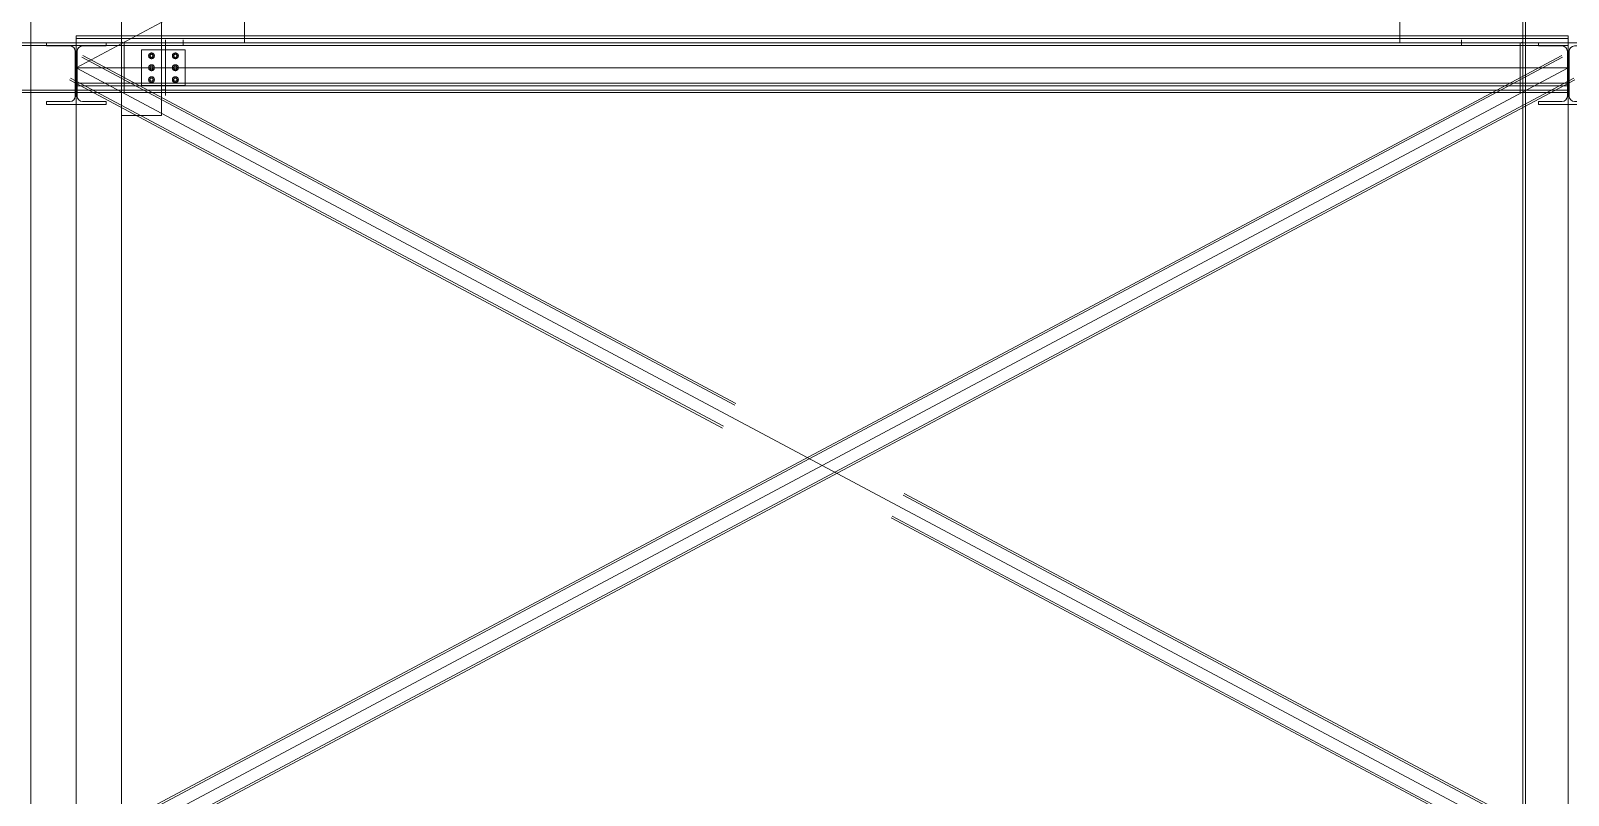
# Model space of a CAD drawing. Header units: millimetres. Extents: x -6949 to 83354, y -55091 to 16861.
# Drawn here: x 14772 to 22500, y 4216 to 8061 of the extents above; entities that cross this region are included whole.
import ezdxf

# ---------------------------------------------------------------- set-up
doc = ezdxf.new("R2010")
doc.units = ezdxf.units.MM
doc.layers.add('A-DETL', color=7, linetype='Continuous', lineweight=18, true_color=0x00a600)
for name, color, linetype, lineweight in [('S-BEAM', 7, 'Continuous', 18), ('S-COLS', 7, 'Continuous', 18), ('S-FSTN', 7, 'Continuous', 18)]:
    doc.layers.add(name, color=color, linetype=linetype, lineweight=lineweight)

# ---------------------------------------------------------------- blocks, each defined once
blk = doc.blocks.new('h-wide flange beams - HE260A-400164-Est')
at = {"layer": 'S-BEAM'}
for p, q in [((0.00012, 3987.500128), (0.00012, 4000.000128)), ((0.00012, 4000.000128), (0.00012, 4000.000128)), ((0.00012, 4000.000128), (0.00012, 3987.500128)), ((0.00012, 4000.000128), (7500.00012, 4000.000128)), ((0.00012, 4000.000128), (7500.00012, 4000.000128)), ((7500.00012, 3987.500128), (0.00012, 3987.500128)), ((0.00012, 3963.500128), (0.00012, 3987.500128)), ((0.00012, 3987.500128), (0.00012, 3987.500128)), ((0.00012, 3987.500128), (0.00012, 3987.500128)), ((0.00012, 3987.500128), (0.00012, 3963.500128)), ((0.00012, 3987.500128), (7500.00012, 3987.500128)), ((0.00012, 3987.500128), (7500.00012, 3987.500128)), ((0.00012, 3786.500128), (0.00012, 3963.500128)), ((0.00012, 3963.500128), (0.00012, 3786.500128)), ((7500.00012, 3987.500128), (7500.00012, 4000.000128)), ((7500.00012, 4000.000128), (7500.00012, 4000.000128)), ((7500.00012, 4000.000128), (7500.00012, 3987.500128)), ((7500.00012, 3963.500128), (7500.00012, 3987.500128)), ((7500.00012, 3987.500128), (7500.00012, 3987.500128)), ((7500.00012, 3987.500128), (7500.00012, 3987.500128)), ((7500.00012, 3987.500128), (7500.00012, 3963.500128)), ((7500.00012, 3786.500128), (7500.00012, 3963.500128)), ((7500.00012, 3963.500128), (7500.00012, 3786.500128)), ((0.00012, 3762.500128), (0.00012, 3786.500128)), ((0.00012, 3786.500128), (0.00012, 3762.500128)), ((0.00012, 3762.500128), (7500.00012, 3762.500128)), ((0.00012, 3762.500128), (0.00012, 3750.000128)), ((0.00012, 3750.000128), (0.00012, 3762.500128)), ((0.00012, 3762.500128), (0.00012, 3762.500128)), ((0.00012, 3762.500128), (0.00012, 3762.500128)), ((7500.00012, 3762.500128), (0.00012, 3762.500128)), ((0.00012, 3762.500128), (7500.00012, 3762.500128)), ((0.00012, 3750.000128), (0.00012, 3750.000128)), ((0.00012, 3750.000128), (7500.00012, 3750.000128)), ((0.00012, 3750.000128), (7500.00012, 3750.000128)), ((7500.00012, 3762.500128), (7500.00012, 3786.500128)), ((7500.00012, 3786.500128), (7500.00012, 3762.500128)), ((7500.00012, 3762.500128), (7500.00012, 3762.500128)), ((7500.00012, 3762.500128), (7500.00012, 3762.500128)), ((7500.00012, 3762.500128), (7500.00012, 3750.000128)), ((7500.00012, 3750.000128), (7500.00012, 3762.500128)), ((7500.00012, 3750.000128), (7500.00012, 3750.000128))]:
    blk.add_line(p, q, dxfattribs=at)
blk = doc.blocks.new('h-wide flange beams - HE320A-420337-Est')
at = {"layer": 'S-BEAM'}
for p, q in [((7350.00024, 3984.5), (7350.00024, 4000)), ((7350.00024, 4000), (7650.00024, 4000)), ((7650.00024, 4000), (7350.00024, 4000)), ((7350.00024, 4000), (7350.00024, 3984.5)), ((7350.00024, 4000), (7350.00024, 4000)), ((7468.50024, 3984.5), (7350.00024, 3984.5)), ((7350.00024, 3984.5), (7468.50024, 3984.5)), ((7350.00024, 3984.5), (7350.00024, 3984.5)), ((7495.50024, 3732.5), (7495.50024, 3957.5)), ((7495.50024, 3957.5), (7495.50024, 3732.5)), ((7504.50024, 3957.5), (7504.50024, 3732.5)), ((7504.50024, 3732.5), (7504.50024, 3957.5)), ((7650.00024, 3984.5), (7531.50024, 3984.5)), ((7531.50024, 3984.5), (7650.00024, 3984.5)), ((7650.00024, 4000), (7650.00024, 3984.5)), ((7650.00024, 3984.5), (7650.00024, 4000)), ((7650.00024, 4000), (7650.00024, 4000)), ((7650.00024, 3984.5), (7650.00024, 3984.5)), ((7350.00024, 3705.5), (7468.50024, 3705.5)), ((7350.00024, 3690), (7350.00024, 3705.5)), ((7350.00024, 3705.5), (7350.00024, 3690)), ((7468.50024, 3705.5), (7350.00024, 3705.5)), ((7350.00024, 3705.5), (7350.00024, 3705.5)), ((7650.00024, 3690), (7350.00024, 3690)), ((7350.00024, 3690), (7650.00024, 3690)), ((7350.00024, 3690), (7350.00024, 3690)), ((7531.50024, 3705.5), (7650.00024, 3705.5)), ((7650.00024, 3705.5), (7531.50024, 3705.5)), ((7650.00024, 3705.5), (7650.00024, 3690)), ((7650.00024, 3690), (7650.00024, 3705.5)), ((7650.00024, 3705.5), (7650.00024, 3705.5)), ((7650.00024, 3690), (7650.00024, 3690))]:
    blk.add_line(p, q, dxfattribs=at)
for centre, start, end in [((7468.50024, 3957.5), 0, 90), ((7468.50024, 3957.5), 0, 90), ((7531.50024, 3957.5), 90, 180), ((7531.50024, 3957.5), 90, 180), ((7468.50024, 3732.5), 270, 360), ((7468.50024, 3732.5), 270, 0), ((7531.50024, 3732.5), 180, 270), ((7531.50024, 3732.5), 180, 270)]:
    blk.add_arc(centre, 27, start, end, dxfattribs=at)
blk = doc.blocks.new('h-wide flange beams - HE320A-552741-Est')
at = {"layer": 'S-BEAM'}
for p, q in [((37350.0012, 7984.500256), (37350.0012, 8000.000256)), ((37350.0012, 8000.000256), (37650.0012, 8000.000256)), ((37650.0012, 8000.000256), (37350.0012, 8000.000256)), ((37350.0012, 8000.000256), (37350.0012, 7984.500256)), ((37350.0012, 8000.000256), (37350.0012, 8000.000256)), ((37468.5012, 7984.500256), (37350.0012, 7984.500256)), ((37350.0012, 7984.500256), (37468.5012, 7984.500256)), ((37350.0012, 7984.500256), (37350.0012, 7984.500256)), ((37650.0012, 7984.500256), (37531.5012, 7984.500256)), ((37531.5012, 7984.500256), (37650.0012, 7984.500256)), ((37650.0012, 8000.000256), (37650.0012, 7984.500256)), ((37650.0012, 7984.500256), (37650.0012, 8000.000256)), ((37650.0012, 8000.000256), (37650.0012, 8000.000256)), ((37650.0012, 7984.500256), (37650.0012, 7984.500256)), ((37495.5012, 7732.500256), (37495.5012, 7957.500256)), ((37495.5012, 7957.500256), (37495.5012, 7732.500256)), ((37504.5012, 7957.500256), (37504.5012, 7732.500256)), ((37504.5012, 7732.500256), (37504.5012, 7957.500256)), ((37350.0012, 7705.500256), (37468.5012, 7705.500256)), ((37350.0012, 7690.000256), (37350.0012, 7705.500256)), ((37350.0012, 7705.500256), (37350.0012, 7690.000256)), ((37468.5012, 7705.500256), (37350.0012, 7705.500256)), ((37350.0012, 7705.500256), (37350.0012, 7705.500256)), ((37650.0012, 7690.000256), (37350.0012, 7690.000256)), ((37350.0012, 7690.000256), (37650.0012, 7690.000256)), ((37350.0012, 7690.000256), (37350.0012, 7690.000256)), ((37531.5012, 7705.500256), (37650.0012, 7705.500256)), ((37650.0012, 7705.500256), (37531.5012, 7705.500256)), ((37650.0012, 7705.500256), (37650.0012, 7690.000256)), ((37650.0012, 7690.000256), (37650.0012, 7705.500256)), ((37650.0012, 7705.500256), (37650.0012, 7705.500256)), ((37650.0012, 7690.000256), (37650.0012, 7690.000256))]:
    blk.add_line(p, q, dxfattribs=at)
for centre, start, end in [((37468.5012, 7957.500256), 0, 90), ((37468.5012, 7957.500256), 0, 90), ((37531.5012, 7957.500256), 90, 180), ((37531.5012, 7957.500256), 90, 180), ((37468.5012, 7732.500256), 270, 0), ((37468.5012, 7732.500256), 270, 0), ((37531.5012, 7732.500256), 180, 270), ((37531.5012, 7732.500256), 180, 270)]:
    blk.add_arc(centre, 27, start, end, dxfattribs=at)
blk = doc.blocks.new('h-wide flange beams - HE260A-419951-Est')
at = {"layer": 'S-BEAM'}
for p, q in [((30241.50108, 3987.5), (30241.50108, 4000)), ((30241.50108, 4000), (30241.50108, 4000)), ((30241.50108, 4000), (30241.50108, 3987.5)), ((37258.50108, 4000), (30241.50108, 4000)), ((37258.50108, 4000), (30241.50108, 4000)), ((37258.50108, 3987.5), (30241.50108, 3987.5)), ((30241.50108, 3963.5), (30241.50108, 3987.5)), ((30241.50108, 3987.5), (30241.50108, 3987.5)), ((30241.50108, 3987.5), (30241.50108, 3987.5)), ((30241.50108, 3987.5), (30241.50108, 3963.5)), ((37258.50108, 3987.5), (30241.50108, 3987.5)), ((37258.50108, 3987.5), (30241.50108, 3987.5)), ((30241.50108, 3786.5), (30241.50108, 3963.5)), ((30241.50108, 3963.5), (30241.50108, 3786.5)), ((37258.50108, 3987.5), (37258.50108, 4000)), ((37258.50108, 4000), (37258.50108, 4000)), ((37258.50108, 4000), (37258.50108, 3987.5)), ((37258.50108, 3963.5), (37258.50108, 3987.5)), ((37258.50108, 3987.5), (37258.50108, 3987.5)), ((37258.50108, 3987.5), (37258.50108, 3987.5)), ((37258.50108, 3987.5), (37258.50108, 3963.5)), ((37258.50108, 3786.5), (37258.50108, 3963.5)), ((37258.50108, 3963.5), (37258.50108, 3786.5)), ((30241.50108, 3762.5), (30241.50108, 3786.5)), ((30241.50108, 3786.5), (30241.50108, 3762.5)), ((30241.50108, 3762.5), (37258.50108, 3762.5)), ((30241.50108, 3762.5), (30241.50108, 3762.5)), ((30241.50108, 3762.5), (30241.50108, 3762.5)), ((30241.50108, 3762.5), (30241.50108, 3750)), ((30241.50108, 3750), (30241.50108, 3762.5)), ((30241.50108, 3762.5), (37258.50108, 3762.5)), ((37258.50108, 3762.5), (30241.50108, 3762.5)), ((30241.50108, 3750), (30241.50108, 3750)), ((37258.50108, 3750), (30241.50108, 3750)), ((37258.50108, 3750), (30241.50108, 3750)), ((37258.50108, 3762.5), (37258.50108, 3786.5)), ((37258.50108, 3786.5), (37258.50108, 3762.5)), ((37258.50108, 3762.5), (37258.50108, 3750)), ((37258.50108, 3750), (37258.50108, 3762.5)), ((37258.50108, 3762.5), (37258.50108, 3762.5)), ((37258.50108, 3762.5), (37258.50108, 3762.5)), ((37258.50108, 3750), (37258.50108, 3750))]:
    blk.add_line(p, q, dxfattribs=at)

msp = doc.modelspace()

# ---------------------------------------------------------------- linework, layer by layer
at = {"layer": 'A-DETL'}
for p, q in [((15000, 7875), (18750, 9890)), ((15000, 3875), (22500, 7875)), ((15000, 7875), (22500, 7875)), ((15000, 7875), (22500, 3875)), ((22499.5, 7875), (15000.5, 7875)), ((15000.5, 7875), (15000.5, 3875)), ((22499.5, 7875), (22499.5, 3875))]:
    msp.add_line(p, q, dxfattribs=at)
at = {"layer": 'S-BEAM'}
for p, q in [((15000, 7987.5), (15000, 8000)), ((15000, 8000), (22500, 8000)), ((22500, 7987.5), (15000, 7987.5)), ((15000, 7963.5), (15000, 7987.5)), ((15000, 7987.5), (15000, 7963.5)), ((15000, 7987.5), (22500, 7987.5)), ((15000, 7987.5), (22500, 7987.5)), ((15000, 7786.5), (15000, 7963.5)), ((15448.5, 7987.5), (15448.5, 8000)), ((15448.5, 8000), (22500, 8000)), ((22500, 7987.5), (15448.5, 7987.5)), ((15448.5, 7963.5), (15448.5, 7987.5)), ((15448.5, 7987.5), (15448.5, 7963.5)), ((15448.5, 7987.5), (22500, 7987.5)), ((15448.5, 7987.5), (22500, 7987.5)), ((15448.5, 7786.5), (15448.5, 7963.5)), ((22500, 8000), (22500, 7987.5)), ((22500, 8000), (22500, 7987.5)), ((22500, 7963.5), (22500, 7987.5)), ((22500, 7987.5), (22500, 7963.5)), ((22500, 7963.5), (22500, 7987.5)), ((22500, 7987.5), (22500, 7963.5)), ((22500, 7963.5), (22500, 7786.5)), ((22500, 7963.5), (22500, 7786.5)), ((22467.1, 7936.6), (14967.1, 3936.6)), ((22471.8, 7927.8), (14971.8, 3927.8)), ((18310.5, 6177.2), (15028.2, 7927.8)), ((18315.2, 6186), (15032.9, 7936.6)), ((14967.1, 7813.4), (18249.5, 6062.8)), ((14971.8, 7822.2), (18254.2, 6071.6)), ((15028.2, 3822.2), (22528.2, 7822.2)), ((15032.9, 3813.4), (22532.9, 7813.4)), ((15000, 7762.5), (15000, 7786.5)), ((15000, 7786.5), (15000, 7762.5)), ((15000, 7762.5), (22500, 7762.5)), ((15000, 7750), (15000, 7762.5)), ((15000, 7762.5), (22500, 7762.5)), ((15000, 7762.5), (22500, 7762.5)), ((15000, 7750), (22500, 7750)), ((15448.5, 7762.5), (15448.5, 7786.5)), ((15448.5, 7786.5), (15448.5, 7762.5)), ((15448.5, 7762.5), (22500, 7762.5)), ((15448.5, 7750), (15448.5, 7762.5)), ((15448.5, 7762.5), (22500, 7762.5)), ((15448.5, 7762.5), (22500, 7762.5)), ((15448.5, 7750), (22500, 7750)), ((22500, 7762.5), (22500, 7786.5)), ((22500, 7786.5), (22500, 7762.5)), ((22500, 7762.5), (22500, 7786.5)), ((22500, 7786.5), (22500, 7762.5)), ((22500, 7762.5), (22500, 7750)), ((22500, 7762.5), (22500, 7750)), ((22528.2, 3927.8), (19157.6, 5725.5)), ((22532.9, 3936.6), (19162.3, 5734.3)), ((19096.5, 5611), (22467.1, 3813.4)), ((19101.2, 5619.8), (22471.8, 3822.2))]:
    msp.add_line(p, q, dxfattribs=at)
for centre, start, end in [((15498.5, 7935), 0, 180), ((15498.5, 7935), 180, 0), ((15498.5, 7875), 0, 180), ((15498.5, 7875), 180, 0), ((15498.5, 7815), 0, 180), ((15498.5, 7815), 180, 0)]:
    msp.add_arc(centre, 9, start, end, dxfattribs=at)
at = {"layer": 'S-COLS'}
for p, q in [((14771.5, 12000), (14771.5, 20)), ((15228.5, 20), (15228.5, 12000)), ((22271.5, 12000), (22271.5, 20)), ((22284.5, 12000), (22284.5, 20))]:
    msp.add_line(p, q, dxfattribs=at)
at = {"layer": 'S-FSTN'}
for p, q in [((15228.5, 8424.2), (15228.5, 8006)), ((22271.5, 8006), (22271.5, 8424.2)), ((15228.5, 8115), (15228.5, 7635)), ((15428.5, 7635), (15428.5, 8115)), ((15846.3, 8000), (15846.3, 8158.5)), ((21653.7, 8158.5), (21653.7, 8000)), ((15228.5, 8006), (15234.5, 8000)), ((15234.5, 8000), (15846.3, 8000)), ((15328.5, 7965), (15328.5, 7785)), ((15548.5, 7965), (15328.5, 7965)), ((15328.5, 7965), (15328.5, 7785)), ((15548.5, 7965), (15328.5, 7965)), ((15443.5, 7987), (15413.5, 7987)), ((15443.5, 7987), (15413.5, 7987)), ((15428.5, 8002), (15428.5, 7972)), ((15428.5, 8002), (15428.5, 7972)), ((15428.5, 7987.5), (15448.5, 7987.5)), ((15428.5, 7987.5), (15428.5, 7986.5)), ((15428.5, 7987.5), (15448.5, 7987.5)), ((15428.5, 7986.5), (15428.5, 7987.5)), ((15448.5, 7986.5), (15428.5, 7986.5)), ((15448.5, 7986.5), (15428.5, 7986.5)), ((15463.5, 8000), (15433.5, 8000)), ((15463.5, 8000), (15433.5, 8000)), ((15463.5, 7987.5), (15433.5, 7987.5)), ((15463.5, 7987.5), (15433.5, 7987.5)), ((15448.5, 8015), (15448.5, 7985)), ((15448.5, 8015), (15448.5, 7985)), ((15448.5, 8002.5), (15448.5, 7972.5)), ((15448.5, 8002.5), (15448.5, 7972.5)), ((15448.5, 7987.5), (15448.5, 7986.5)), ((15448.5, 7986.5), (15448.5, 7987.5)), ((15552.4, 8000), (15522.4, 8000)), ((15537.4, 8015), (15537.4, 7985)), ((15548.5, 7785), (15548.5, 7965)), ((15548.5, 7785), (15548.5, 7965)), ((21653.7, 8000), (22265.5, 8000)), ((21977.6, 8000), (21947.6, 8000)), ((21962.6, 8015), (21962.6, 7985)), ((22265.5, 8000), (22271.5, 8006)), ((15228.5, 7890), (15228.5, 7860)), ((15378.5, 7950), (15365.5, 7942.5)), ((15365.5, 7942.5), (15365.5, 7927.5)), ((15365.5, 7927.5), (15378.5, 7920)), ((15378.5, 7890), (15365.5, 7882.5)), ((15378.5, 7949.8), (15365.7, 7942.4)), ((15365.7, 7942.4), (15365.7, 7927.6)), ((15365.7, 7927.6), (15378.5, 7920.2)), ((15378.5, 7889.8), (15365.7, 7882.4)), ((15391.5, 7942.5), (15378.5, 7950)), ((15391.3, 7942.4), (15378.5, 7949.8)), ((15378.5, 7920.2), (15391.3, 7927.6)), ((15378.5, 7920), (15391.5, 7927.5)), ((15391.5, 7882.5), (15378.5, 7890)), ((15391.3, 7882.4), (15378.5, 7889.8)), ((15391.3, 7927.6), (15391.3, 7942.4)), ((15391.5, 7927.5), (15391.5, 7942.5)), ((15498.5, 7950), (15485.5, 7942.5)), ((15485.5, 7942.5), (15485.5, 7927.5)), ((15485.5, 7927.5), (15498.5, 7920)), ((15498.5, 7890), (15485.5, 7882.5)), ((15498.5, 7949.8), (15485.7, 7942.4)), ((15485.7, 7942.4), (15485.7, 7927.6)), ((15485.7, 7927.6), (15498.5, 7920.2)), ((15498.5, 7889.8), (15485.7, 7882.4)), ((15511.5, 7942.5), (15498.5, 7950)), ((15511.3, 7942.4), (15498.5, 7949.8)), ((15498.5, 7920.2), (15511.3, 7927.6)), ((15498.5, 7920), (15511.5, 7927.5)), ((15511.5, 7882.5), (15498.5, 7890)), ((15511.3, 7882.4), (15498.5, 7889.8)), ((15511.3, 7927.6), (15511.3, 7942.4)), ((15511.5, 7927.5), (15511.5, 7942.5)), ((15243.5, 7875), (15213.5, 7875)), ((15365.5, 7882.5), (15365.5, 7867.5)), ((15365.5, 7867.5), (15378.5, 7860)), ((15378.5, 7830), (15365.5, 7822.5)), ((15365.5, 7822.5), (15365.5, 7807.5)), ((15365.5, 7807.5), (15378.5, 7800)), ((15365.7, 7882.4), (15365.7, 7867.6)), ((15365.7, 7867.6), (15378.5, 7860.2)), ((15378.5, 7829.8), (15365.7, 7822.4)), ((15365.7, 7822.4), (15365.7, 7807.6)), ((15365.7, 7807.6), (15378.5, 7800.2)), ((15378.5, 7860.2), (15391.3, 7867.6)), ((15378.5, 7860), (15391.5, 7867.5)), ((15391.5, 7822.5), (15378.5, 7830)), ((15391.3, 7822.4), (15378.5, 7829.8)), ((15378.5, 7800.2), (15391.3, 7807.6)), ((15378.5, 7800), (15391.5, 7807.5)), ((15391.3, 7867.6), (15391.3, 7882.4)), ((15391.3, 7807.6), (15391.3, 7822.4)), ((15391.5, 7867.5), (15391.5, 7882.5)), ((15391.5, 7807.5), (15391.5, 7822.5)), ((15485.5, 7882.5), (15485.5, 7867.5)), ((15485.5, 7867.5), (15498.5, 7860)), ((15498.5, 7830), (15485.5, 7822.5)), ((15485.5, 7822.5), (15485.5, 7807.5)), ((15485.5, 7807.5), (15498.5, 7800)), ((15485.7, 7882.4), (15485.7, 7867.6)), ((15485.7, 7867.6), (15498.5, 7860.2)), ((15498.5, 7829.8), (15485.7, 7822.4)), ((15485.7, 7822.4), (15485.7, 7807.6)), ((15485.7, 7807.6), (15498.5, 7800.2)), ((15498.5, 7860.2), (15511.3, 7867.6)), ((15498.5, 7860), (15511.5, 7867.5)), ((15511.5, 7822.5), (15498.5, 7830)), ((15511.3, 7822.4), (15498.5, 7829.8)), ((15498.5, 7800.2), (15511.3, 7807.6)), ((15498.5, 7800), (15511.5, 7807.5)), ((15511.3, 7867.6), (15511.3, 7882.4)), ((15511.3, 7807.6), (15511.3, 7822.4)), ((15511.5, 7867.5), (15511.5, 7882.5)), ((15511.5, 7807.5), (15511.5, 7822.5)), ((15328.5, 7785), (15548.5, 7785)), ((15328.5, 7785), (15548.5, 7785)), ((15443.5, 7763), (15413.5, 7763)), ((15443.5, 7763), (15413.5, 7763)), ((15428.5, 7778), (15428.5, 7748)), ((15428.5, 7778), (15428.5, 7748)), ((15428.5, 7763.5), (15448.5, 7763.5)), ((15428.5, 7763.5), (15428.5, 7762.5)), ((15428.5, 7763.5), (15448.5, 7763.5)), ((15428.5, 7762.5), (15428.5, 7763.5)), ((15448.5, 7762.5), (15428.5, 7762.5)), ((15448.5, 7762.5), (15428.5, 7762.5)), ((15463.5, 7762.5), (15433.5, 7762.5)), ((15463.5, 7762.5), (15433.5, 7762.5)), ((15463.5, 7750), (15433.5, 7750)), ((15463.5, 7750), (15433.5, 7750)), ((15448.5, 7777.5), (15448.5, 7747.5)), ((15448.5, 7777.5), (15448.5, 7747.5)), ((15448.5, 7765), (15448.5, 7735)), ((15448.5, 7765), (15448.5, 7735)), ((15448.5, 7763.5), (15448.5, 7762.5)), ((15448.5, 7762.5), (15448.5, 7763.5)), ((15228.5, 7635), (15428.5, 7635))]:
    msp.add_line(p, q, dxfattribs=at)
for centre, radius, start, end in [((15378.5, 7935), 15, 0, 180), ((15378.5, 7935), 15, 0, 180), ((15378.5, 7935), 15, 180, 0), ((15378.5, 7935), 15, 180, 0), ((15378.5, 7875), 15, 0, 180), ((15378.5, 7875), 15, 0, 180), ((15378.5, 7935), 9, 0, 180), ((15378.5, 7935), 9, 0, 180), ((15378.5, 7935), 9, 0, 180), ((15378.5, 7935), 9, 180, 0), ((15378.5, 7935), 9, 180, 0), ((15378.5, 7935), 9, 180, 0), ((15378.5, 7875), 9, 0, 180), ((15378.5, 7875), 9, 0, 180), ((15378.5, 7875), 9, 0, 180), ((15378.5, 7935), 8, 0, 180), ((15378.5, 7935), 8, 0, 180), ((15378.5, 7935), 8, 180, 0), ((15378.5, 7935), 8, 180, 0), ((15498.5, 7935), 15, 0, 180), ((15498.5, 7935), 15, 0, 180), ((15498.5, 7935), 15, 180, 0), ((15498.5, 7935), 15, 180, 0), ((15498.5, 7875), 15, 0, 180), ((15498.5, 7875), 15, 0, 180), ((15498.5, 7935), 9, 0, 180), ((15498.5, 7935), 9, 0, 180), ((15498.5, 7935), 9, 180, 0), ((15498.5, 7935), 9, 180, 0), ((15498.5, 7875), 9, 0, 180), ((15498.5, 7875), 9, 0, 180), ((15498.5, 7935), 8, 0, 180), ((15498.5, 7935), 8, 0, 180), ((15498.5, 7935), 8, 180, 0), ((15498.5, 7935), 8, 180, 0), ((15378.5, 7875), 15, 180, 0), ((15378.5, 7875), 15, 180, 0), ((15378.5, 7815), 15, 0, 180), ((15378.5, 7815), 15, 0, 180), ((15378.5, 7815), 15, 180, 0), ((15378.5, 7815), 15, 180, 0), ((15378.5, 7875), 9, 180, 0), ((15378.5, 7875), 9, 180, 0), ((15378.5, 7875), 9, 180, 0), ((15378.5, 7815), 9, 0, 180), ((15378.5, 7815), 9, 0, 180), ((15378.5, 7815), 9, 0, 180), ((15378.5, 7815), 9, 180, 0), ((15378.5, 7815), 9, 180, 0), ((15378.5, 7815), 9, 180, 0), ((15378.5, 7875), 8, 0, 180), ((15378.5, 7875), 8, 0, 180), ((15378.5, 7875), 8, 180, 0), ((15378.5, 7875), 8, 180, 0), ((15378.5, 7815), 8, 0, 180), ((15378.5, 7815), 8, 0, 180), ((15378.5, 7815), 8, 180, 0), ((15378.5, 7815), 8, 180, 0), ((15498.5, 7875), 15, 180, 0), ((15498.5, 7875), 15, 180, 0), ((15498.5, 7815), 15, 0, 180), ((15498.5, 7815), 15, 0, 180), ((15498.5, 7815), 15, 180, 0), ((15498.5, 7815), 15, 180, 0), ((15498.5, 7875), 9, 180, 0), ((15498.5, 7875), 9, 180, 0), ((15498.5, 7815), 9, 0, 180), ((15498.5, 7815), 9, 0, 180), ((15498.5, 7815), 9, 180, 0), ((15498.5, 7815), 9, 180, 0), ((15498.5, 7875), 8, 0, 180), ((15498.5, 7875), 8, 0, 180), ((15498.5, 7875), 8, 180, 0), ((15498.5, 7875), 8, 180, 0), ((15498.5, 7815), 8, 0, 180), ((15498.5, 7815), 8, 0, 180), ((15498.5, 7815), 8, 180, 0), ((15498.5, 7815), 8, 180, 0)]:
    msp.add_arc(centre, radius, start, end, dxfattribs=at)

# ---------------------------------------------------------------- block references
at = {"layer": 'S-BEAM'}
for name, p in [('h-wide flange beams - HE260A-400164-Est', (7500, 4000)), ('h-wide flange beams - HE260A-400164-Est', (7500, 4000)), ('h-wide flange beams - HE260A-400164-Est', (7500, 4000)), ('h-wide flange beams - HE260A-400164-Est', (7500, 4000)), ('h-wide flange beams - HE260A-400164-Est', (7500, 4000)), ('h-wide flange beams - HE260A-400164-Est', (7500, 4000)), ('h-wide flange beams - HE320A-420337-Est', (7500, 4000)), ('h-wide flange beams - HE320A-552741-Est', (-22500, 0)), ('h-wide flange beams - HE260A-400164-Est', (15000, 4034.8)), ('h-wide flange beams - HE260A-400164-Est', (15000, 4000)), ('h-wide flange beams - HE260A-400164-Est', (15000, 4000)), ('h-wide flange beams - HE260A-400164-Est', (15000, 4000)), ('h-wide flange beams - HE260A-400164-Est', (15000, 4000)), ('h-wide flange beams - HE260A-400164-Est', (15000, 4000)), ('h-wide flange beams - HE260A-419951-Est', (-15000, 4000)), ('h-wide flange beams - HE260A-419951-Est', (-15000, 4000)), ('h-wide flange beams - HE320A-420337-Est', (15000, 4000)), ('h-wide flange beams - HE320A-552741-Est', (-15000, 0))]:
    msp.add_blockref(name, p, dxfattribs=at)

doc.saveas('drawing.dxf')
